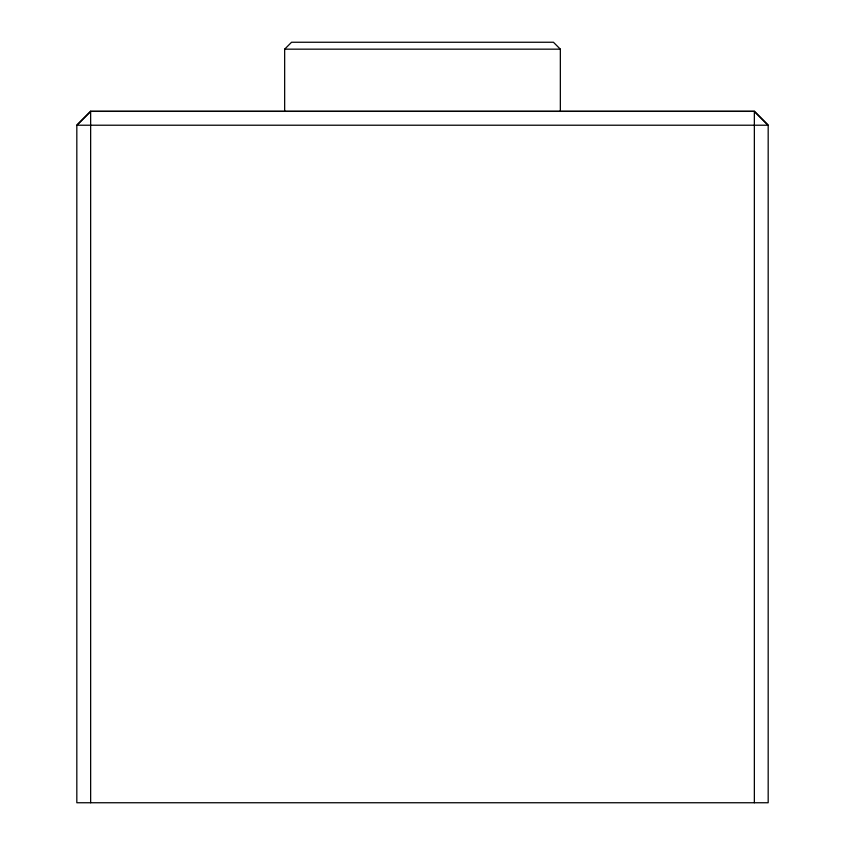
<?xml version="1.0" encoding="UTF-8"?>
<svg xmlns="http://www.w3.org/2000/svg" width="845" height="845" viewBox="0 0 845 845"><rect width="100%" height="100%" fill="white"/><g stroke="black" fill="none" stroke-linecap="round" stroke-linejoin="round"><path stroke-width="1.27" d="M90.647 111.318L76.821 125.218L76.821 802.75L768.179 802.75L768.179 125.218L754.353 111.318L90.647 111.318L90.647 802.75M284.659 111.318L284.659 49.168L291.557 42.25L553.443 42.25L560.341 49.168L560.341 111.318M284.659 49.168L560.341 49.168M754.353 111.318L754.353 802.75M90.647 111.382L76.821 125.218L768.179 125.218L754.353 111.382L90.647 111.382"/></g></svg>
